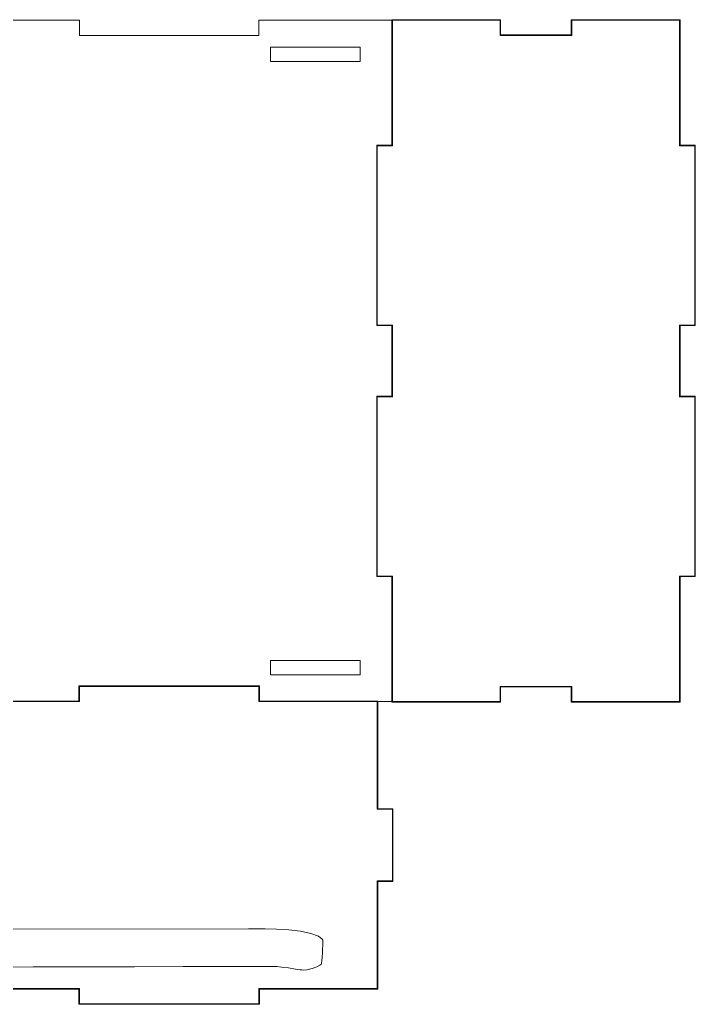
# Model space of a CAD drawing. Header units: millimetres. Extents: x -1378 to 3334, y -1176 to 661.
# Drawn here: x 622.8 to 905.2, y -658.9 to -247.1 of the extents above; entities that cross this region are included whole.
import ezdxf

# ---------------------------------------------------------------- set-up
doc = ezdxf.new("R2010")
doc.units = ezdxf.units.MM
doc.header["$MEASUREMENT"] = 0
doc.layers.add('Layer 1', color=7, linetype='Continuous')

msp = doc.modelspace()

# ---------------------------------------------------------------- linework, layer by layer
at = {"layer": 'Layer 1', "color": 153, "lineweight": 9}
for points in [[(778.3508, -299.5923), (778.3508, -299.5923), (778.3508, -247.0913), (778.3508, -247.0913)], [(778.3508, -247.0913), (778.3508, -247.0913), (823.8008, -247.0913), (823.8008, -247.0913)], [(823.8008, -247.0913), (823.8008, -247.0913), (823.8008, -253.4663), (823.8008, -253.4663)], [(853.3508, -253.4663), (853.3508, -253.4663), (853.3508, -247.0913), (853.3508, -247.0913)], [(853.3508, -247.0913), (853.3508, -247.0913), (898.8008, -247.0913), (898.8008, -247.0913)], [(898.8008, -247.0913), (898.8008, -247.0913), (898.8008, -299.5923), (898.8008, -299.5923)], [(475.2008, -247.3173), (475.2008, -247.3173), (647.7008, -247.3173), (647.7008, -247.3173)], [(475.2008, -247.3173), (475.2008, -247.3173), (647.7008, -247.3173), (647.7008, -247.3173)], [(647.7008, -247.3173), (647.7008, -247.3173), (647.7008, -253.6923), (647.7008, -253.6923)], [(647.7008, -247.3173), (647.7008, -247.3173), (647.7008, -253.6923), (647.7008, -253.6923)], [(722.7008, -253.6923), (722.7008, -253.6923), (722.7008, -247.3173), (722.7008, -247.3173)], [(722.7008, -247.3173), (722.7008, -247.3173), (778.5808, -247.3173), (778.5808, -247.3173)], [(722.7008, -253.6923), (722.7008, -253.6923), (722.7008, -247.3173), (722.7008, -247.3173)], [(722.7008, -247.3173), (722.7008, -247.3173), (778.5808, -247.3173), (778.5808, -247.3173)], [(778.5808, -247.3173), (778.5808, -247.3173), (778.5808, -299.8143), (778.5808, -299.8143)], [(778.5808, -247.3173), (778.5808, -247.3173), (778.5808, -299.8143), (778.5808, -299.8143)], [(823.5808, -247.3173), (823.5808, -247.3173), (778.5808, -247.3173), (778.5808, -247.3173)], [(778.5808, -247.3173), (778.5808, -247.3173), (778.5808, -299.8143), (778.5808, -299.8143)], [(823.5808, -247.3173), (823.5808, -247.3173), (778.5808, -247.3173), (778.5808, -247.3173)], [(778.5808, -247.3173), (778.5808, -247.3173), (778.5808, -299.8143), (778.5808, -299.8143)], [(823.5808, -253.6923), (823.5808, -253.6923), (823.5808, -247.3173), (823.5808, -247.3173)], [(823.5808, -253.6923), (823.5808, -253.6923), (823.5808, -247.3173), (823.5808, -247.3173)], [(898.5808, -247.3173), (898.5808, -247.3173), (853.5808, -247.3173), (853.5808, -247.3173)], [(853.5808, -247.3173), (853.5808, -247.3173), (853.5808, -253.6923), (853.5808, -253.6923)], [(898.5808, -247.3173), (898.5808, -247.3173), (853.5808, -247.3173), (853.5808, -247.3173)], [(853.5808, -247.3173), (853.5808, -247.3173), (853.5808, -253.6923), (853.5808, -253.6923)], [(898.5808, -299.8183), (898.5808, -299.8183), (898.5808, -247.3173), (898.5808, -247.3173)], [(898.5808, -299.8183), (898.5808, -299.8183), (898.5808, -247.3173), (898.5808, -247.3173)], [(647.7008, -253.6923), (647.7008, -253.6923), (722.7008, -253.6923), (722.7008, -253.6923)], [(647.7008, -253.6923), (647.7008, -253.6923), (722.7008, -253.6923), (722.7008, -253.6923)], [(853.5808, -253.6923), (853.5808, -253.6923), (823.5808, -253.6923), (823.5808, -253.6923)], [(853.5808, -253.6923), (853.5808, -253.6923), (823.5808, -253.6923), (823.5808, -253.6923)], [(823.8008, -253.4663), (823.8008, -253.4663), (853.3508, -253.4663), (853.3508, -253.4663)], [(727.5808, -258.5673), (727.5808, -258.5673), (765.0808, -258.5673), (765.0808, -258.5673)], [(727.5808, -264.5683), (727.5808, -264.5683), (727.5808, -258.5673), (727.5808, -258.5673)], [(727.5808, -258.5673), (727.5808, -258.5673), (765.0808, -258.5673), (765.0808, -258.5673)], [(727.5808, -264.5683), (727.5808, -264.5683), (727.5808, -258.5673), (727.5808, -258.5673)], [(765.0808, -258.5673), (765.0808, -258.5673), (765.0808, -264.5683), (765.0808, -264.5683)], [(765.0808, -258.5673), (765.0808, -258.5673), (765.0808, -264.5683), (765.0808, -264.5683)], [(765.0808, -264.5683), (765.0808, -264.5683), (727.5808, -264.5683), (727.5808, -264.5683)], [(765.0808, -264.5683), (765.0808, -264.5683), (727.5808, -264.5683), (727.5808, -264.5683)], [(771.9808, -375.0403), (771.9808, -375.0403), (771.9808, -299.5923), (771.9808, -299.5923)], [(771.9808, -299.5923), (771.9808, -299.5923), (778.3508, -299.5923), (778.3508, -299.5923)], [(778.5808, -299.8143), (778.5808, -299.8143), (772.2008, -299.8143), (772.2008, -299.8143)], [(772.2008, -299.8143), (772.2008, -299.8143), (772.2008, -374.8183), (772.2008, -374.8183)], [(778.5808, -299.8143), (778.5808, -299.8143), (772.2008, -299.8143), (772.2008, -299.8143)], [(772.2008, -299.8143), (772.2008, -299.8143), (772.2008, -374.8183), (772.2008, -374.8183)], [(778.5808, -299.8143), (778.5808, -299.8143), (772.2008, -299.8143), (772.2008, -299.8143)], [(772.2008, -299.8143), (772.2008, -299.8143), (772.2008, -374.8183), (772.2008, -374.8183)], [(778.5808, -299.8143), (778.5808, -299.8143), (772.2008, -299.8143), (772.2008, -299.8143)], [(772.2008, -299.8143), (772.2008, -299.8143), (772.2008, -374.8183), (772.2008, -374.8183)], [(904.9508, -299.8183), (904.9508, -299.8183), (898.5808, -299.8183), (898.5808, -299.8183)], [(904.9508, -299.8183), (904.9508, -299.8183), (898.5808, -299.8183), (898.5808, -299.8183)], [(898.8008, -299.5923), (898.8008, -299.5923), (905.1808, -299.5923), (905.1808, -299.5923)], [(904.9508, -374.8183), (904.9508, -374.8183), (904.9508, -299.8183), (904.9508, -299.8183)], [(904.9508, -374.8183), (904.9508, -374.8183), (904.9508, -299.8183), (904.9508, -299.8183)], [(905.1808, -299.5923), (905.1808, -299.5923), (905.1808, -375.0403), (905.1808, -375.0403)], [(778.3508, -375.0403), (778.3508, -375.0403), (771.9808, -375.0403), (771.9808, -375.0403)], [(772.2008, -374.8183), (772.2008, -374.8183), (778.5808, -374.8183), (778.5808, -374.8183)], [(772.2008, -374.8183), (772.2008, -374.8183), (778.5808, -374.8183), (778.5808, -374.8183)], [(772.2008, -374.8183), (772.2008, -374.8183), (778.5808, -374.8183), (778.5808, -374.8183)], [(772.2008, -374.8183), (772.2008, -374.8183), (778.5808, -374.8183), (778.5808, -374.8183)], [(778.3508, -404.5893), (778.3508, -404.5893), (778.3508, -375.0403), (778.3508, -375.0403)], [(778.5808, -374.8183), (778.5808, -374.8183), (778.5808, -404.8183), (778.5808, -404.8183)], [(778.5808, -374.8183), (778.5808, -374.8183), (778.5808, -404.8183), (778.5808, -404.8183)], [(778.5808, -374.8183), (778.5808, -374.8183), (778.5808, -404.8183), (778.5808, -404.8183)], [(778.5808, -374.8183), (778.5808, -374.8183), (778.5808, -404.8183), (778.5808, -404.8183)], [(898.5808, -404.8183), (898.5808, -404.8183), (898.5808, -374.8183), (898.5808, -374.8183)], [(898.5808, -374.8183), (898.5808, -374.8183), (904.9508, -374.8183), (904.9508, -374.8183)], [(898.5808, -404.8183), (898.5808, -404.8183), (898.5808, -374.8183), (898.5808, -374.8183)], [(898.5808, -374.8183), (898.5808, -374.8183), (904.9508, -374.8183), (904.9508, -374.8183)], [(905.1808, -375.0403), (905.1808, -375.0403), (898.8008, -375.0403), (898.8008, -375.0403)], [(898.8008, -375.0403), (898.8008, -375.0403), (898.8008, -404.5933), (898.8008, -404.5933)], [(771.9808, -480.0413), (771.9808, -480.0413), (771.9808, -404.5893), (771.9808, -404.5893)], [(771.9808, -404.5893), (771.9808, -404.5893), (778.3508, -404.5893), (778.3508, -404.5893)], [(773.4008, -404.8183), (773.4008, -404.8183), (772.2008, -404.8183), (772.2008, -404.8183)], [(772.2008, -404.8183), (772.2008, -404.8183), (772.2008, -479.8173), (772.2008, -479.8173)], [(773.4008, -404.8183), (773.4008, -404.8183), (772.2008, -404.8183), (772.2008, -404.8183)], [(772.2008, -404.8183), (772.2008, -404.8183), (772.2008, -479.8173), (772.2008, -479.8173)], [(778.5808, -404.8183), (778.5808, -404.8183), (772.2008, -404.8183), (772.2008, -404.8183)], [(772.2008, -404.8183), (772.2008, -404.8183), (772.2008, -479.8173), (772.2008, -479.8173)], [(778.5808, -404.8183), (778.5808, -404.8183), (772.2008, -404.8183), (772.2008, -404.8183)], [(772.2008, -404.8183), (772.2008, -404.8183), (772.2008, -479.8173), (772.2008, -479.8173)], [(776.9808, -404.8183), (776.9808, -404.8183), (773.4008, -404.8183), (773.4008, -404.8183)], [(776.9808, -404.8183), (776.9808, -404.8183), (773.4008, -404.8183), (773.4008, -404.8183)], [(778.5808, -404.8183), (778.5808, -404.8183), (776.9808, -404.8183), (776.9808, -404.8183)], [(778.5808, -404.8183), (778.5808, -404.8183), (776.9808, -404.8183), (776.9808, -404.8183)], [(902.7008, -404.8183), (902.7008, -404.8183), (898.5808, -404.8183), (898.5808, -404.8183)], [(902.7008, -404.8183), (902.7008, -404.8183), (898.5808, -404.8183), (898.5808, -404.8183)], [(898.8008, -404.5933), (898.8008, -404.5933), (905.1808, -404.5933), (905.1808, -404.5933)], [(904.9508, -404.8183), (904.9508, -404.8183), (902.7008, -404.8183), (902.7008, -404.8183)], [(904.9508, -404.8183), (904.9508, -404.8183), (902.7008, -404.8183), (902.7008, -404.8183)], [(904.9508, -479.8173), (904.9508, -479.8173), (904.9508, -404.8183), (904.9508, -404.8183)], [(904.9508, -479.8173), (904.9508, -479.8173), (904.9508, -404.8183), (904.9508, -404.8183)], [(905.1808, -404.5933), (905.1808, -404.5933), (905.1808, -480.0413), (905.1808, -480.0413)], [(778.3508, -480.0413), (778.3508, -480.0413), (771.9808, -480.0413), (771.9808, -480.0413)], [(772.2008, -479.8173), (772.2008, -479.8173), (778.5808, -479.8173), (778.5808, -479.8173)], [(772.2008, -479.8173), (772.2008, -479.8173), (778.5808, -479.8173), (778.5808, -479.8173)], [(772.2008, -479.8173), (772.2008, -479.8173), (778.5808, -479.8173), (778.5808, -479.8173)], [(772.2008, -479.8173), (772.2008, -479.8173), (778.5808, -479.8173), (778.5808, -479.8173)], [(778.3508, -532.5423), (778.3508, -532.5423), (778.3508, -480.0413), (778.3508, -480.0413)], [(778.5808, -479.8173), (778.5808, -479.8173), (778.5808, -532.3173), (778.5808, -532.3173)], [(778.5808, -479.8173), (778.5808, -479.8173), (778.5808, -532.3173), (778.5808, -532.3173)], [(778.5808, -479.8173), (778.5808, -479.8173), (778.5808, -532.3173), (778.5808, -532.3173)], [(778.5808, -479.8173), (778.5808, -479.8173), (778.5808, -532.3173), (778.5808, -532.3173)], [(898.5808, -532.3173), (898.5808, -532.3173), (898.5808, -479.8173), (898.5808, -479.8173)], [(898.5808, -479.8173), (898.5808, -479.8173), (904.9508, -479.8173), (904.9508, -479.8173)], [(898.5808, -532.3173), (898.5808, -532.3173), (898.5808, -479.8173), (898.5808, -479.8173)], [(898.5808, -479.8173), (898.5808, -479.8173), (904.9508, -479.8173), (904.9508, -479.8173)], [(898.8008, -480.0413), (898.8008, -480.0413), (898.8008, -532.5423), (898.8008, -532.5423)], [(905.1808, -480.0413), (905.1808, -480.0413), (898.8008, -480.0413), (898.8008, -480.0413)], [(727.5808, -515.0673), (727.5808, -515.0673), (765.0808, -515.0673), (765.0808, -515.0673)], [(727.5808, -521.0673), (727.5808, -521.0673), (727.5808, -515.0673), (727.5808, -515.0673)], [(727.5808, -515.0673), (727.5808, -515.0673), (765.0808, -515.0673), (765.0808, -515.0673)], [(727.5808, -521.0673), (727.5808, -521.0673), (727.5808, -515.0673), (727.5808, -515.0673)], [(765.0808, -515.0673), (765.0808, -515.0673), (765.0808, -521.0673), (765.0808, -521.0673)], [(765.0808, -515.0673), (765.0808, -515.0673), (765.0808, -521.0673), (765.0808, -521.0673)], [(765.0808, -521.0673), (765.0808, -521.0673), (727.5808, -521.0673), (727.5808, -521.0673)], [(765.0808, -521.0673), (765.0808, -521.0673), (727.5808, -521.0673), (727.5808, -521.0673)], [(647.4808, -532.0913), (647.4808, -532.0913), (647.4808, -525.7163), (647.4808, -525.7163)], [(647.4808, -525.7163), (647.4808, -525.7163), (722.9308, -525.7163), (722.9308, -525.7163)], [(647.7008, -532.3173), (647.7008, -532.3173), (647.7008, -525.9413), (647.7008, -525.9413)], [(647.7008, -525.9413), (647.7008, -525.9413), (722.7008, -525.9413), (722.7008, -525.9413)], [(647.7008, -532.3173), (647.7008, -532.3173), (647.7008, -525.9413), (647.7008, -525.9413)], [(647.7008, -525.9413), (647.7008, -525.9413), (722.7008, -525.9413), (722.7008, -525.9413)], [(722.7008, -525.9413), (722.7008, -525.9413), (647.7008, -525.9413), (647.7008, -525.9413)], [(647.7008, -525.9413), (647.7008, -525.9413), (647.7008, -532.3173), (647.7008, -532.3173)], [(722.7008, -525.9413), (722.7008, -525.9413), (647.7008, -525.9413), (647.7008, -525.9413)], [(647.7008, -525.9413), (647.7008, -525.9413), (647.7008, -532.3173), (647.7008, -532.3173)], [(722.7008, -525.9413), (722.7008, -525.9413), (722.7008, -532.3173), (722.7008, -532.3173)], [(722.7008, -525.9413), (722.7008, -525.9413), (722.7008, -532.3173), (722.7008, -532.3173)], [(722.7008, -532.3173), (722.7008, -532.3173), (722.7008, -525.9413), (722.7008, -525.9413)], [(722.7008, -532.3173), (722.7008, -532.3173), (722.7008, -525.9413), (722.7008, -525.9413)], [(722.9308, -525.7163), (722.9308, -525.7163), (722.9308, -532.0913), (722.9308, -532.0913)], [(823.5808, -532.3173), (823.5808, -532.3173), (823.5808, -525.9413), (823.5808, -525.9413)], [(823.5808, -525.9413), (823.5808, -525.9413), (853.5808, -525.9413), (853.5808, -525.9413)], [(823.5808, -532.3173), (823.5808, -532.3173), (823.5808, -525.9413), (823.5808, -525.9413)], [(823.5808, -525.9413), (823.5808, -525.9413), (853.5808, -525.9413), (853.5808, -525.9413)], [(853.3508, -526.1673), (853.3508, -526.1673), (823.8008, -526.1673), (823.8008, -526.1673)], [(823.8008, -526.1673), (823.8008, -526.1673), (823.8008, -532.5423), (823.8008, -532.5423)], [(853.3508, -532.5423), (853.3508, -532.5423), (853.3508, -526.1673), (853.3508, -526.1673)], [(853.5808, -525.9413), (853.5808, -525.9413), (853.5808, -532.3173), (853.5808, -532.3173)], [(853.5808, -525.9413), (853.5808, -525.9413), (853.5808, -532.3173), (853.5808, -532.3173)], [(475.2008, -532.3173), (475.2008, -532.3173), (647.7008, -532.3173), (647.7008, -532.3173)], [(475.2008, -532.3173), (475.2008, -532.3173), (647.7008, -532.3173), (647.7008, -532.3173)], [(647.7008, -532.3173), (647.7008, -532.3173), (475.2008, -532.3173), (475.2008, -532.3173)], [(647.7008, -532.3173), (647.7008, -532.3173), (475.2008, -532.3173), (475.2008, -532.3173)], [(475.4308, -532.0913), (475.4308, -532.0913), (647.4808, -532.0913), (647.4808, -532.0913)], [(722.7008, -532.3173), (722.7008, -532.3173), (772.2008, -532.3173), (772.2008, -532.3173)], [(722.7008, -532.3173), (722.7008, -532.3173), (772.2008, -532.3173), (772.2008, -532.3173)], [(778.5808, -532.3173), (778.5808, -532.3173), (722.7008, -532.3173), (722.7008, -532.3173)], [(778.5808, -532.3173), (778.5808, -532.3173), (722.7008, -532.3173), (722.7008, -532.3173)], [(722.9308, -532.0913), (722.9308, -532.0913), (772.4308, -532.0913), (772.4308, -532.0913)], [(772.2008, -532.3173), (772.2008, -532.3173), (772.2008, -577.3173), (772.2008, -577.3173)], [(772.2008, -532.3173), (772.2008, -532.3173), (772.2008, -577.3173), (772.2008, -577.3173)], [(772.4308, -532.0913), (772.4308, -532.0913), (772.4308, -577.0913), (772.4308, -577.0913)], [(823.8008, -532.5423), (823.8008, -532.5423), (778.3508, -532.5423), (778.3508, -532.5423)], [(778.5808, -532.3173), (778.5808, -532.3173), (823.5808, -532.3173), (823.5808, -532.3173)], [(778.5808, -532.3173), (778.5808, -532.3173), (823.5808, -532.3173), (823.5808, -532.3173)], [(898.8008, -532.5423), (898.8008, -532.5423), (853.3508, -532.5423), (853.3508, -532.5423)], [(853.5808, -532.3173), (853.5808, -532.3173), (898.5808, -532.3173), (898.5808, -532.3173)], [(853.5808, -532.3173), (853.5808, -532.3173), (898.5808, -532.3173), (898.5808, -532.3173)], [(772.2008, -577.3173), (772.2008, -577.3173), (778.5808, -577.3173), (778.5808, -577.3173)], [(772.2008, -577.3173), (772.2008, -577.3173), (778.5808, -577.3173), (778.5808, -577.3173)], [(772.4308, -577.0913), (772.4308, -577.0913), (778.8008, -577.0913), (778.8008, -577.0913)], [(778.5808, -577.3173), (778.5808, -577.3173), (778.5808, -607.3173), (778.5808, -607.3173)], [(778.5808, -577.3173), (778.5808, -577.3173), (778.5808, -607.3173), (778.5808, -607.3173)], [(778.8008, -577.0913), (778.8008, -577.0913), (778.8008, -607.5413), (778.8008, -607.5413)], [(778.5808, -607.3173), (778.5808, -607.3173), (772.2008, -607.3173), (772.2008, -607.3173)], [(772.2008, -607.3173), (772.2008, -607.3173), (772.2008, -652.3173), (772.2008, -652.3173)], [(778.5808, -607.3173), (778.5808, -607.3173), (772.2008, -607.3173), (772.2008, -607.3173)], [(772.2008, -607.3173), (772.2008, -607.3173), (772.2008, -652.3173), (772.2008, -652.3173)], [(778.8008, -607.5413), (778.8008, -607.5413), (772.4308, -607.5413), (772.4308, -607.5413)], [(772.4308, -607.5413), (772.4308, -607.5413), (772.4308, -652.5413), (772.4308, -652.5413)], [(718.3708, -627.2943), (718.3708, -627.2943), (410.4408, -627.5223), (410.4408, -627.5223)], [(719.0908, -627.2933), (719.0908, -627.2933), (718.3708, -627.2943), (718.3708, -627.2943)], [(721.2708, -627.2933), (721.2708, -627.2933), (719.0908, -627.2933), (719.0908, -627.2933)], [(725.3508, -627.3353), (725.3508, -627.3353), (721.2708, -627.2933), (721.2708, -627.2933)], [(730.1708, -627.4893), (730.1708, -627.4893), (725.3508, -627.3353), (725.3508, -627.3353)], [(735.2708, -627.8123), (735.2708, -627.8123), (730.1708, -627.4893), (730.1708, -627.4893)], [(740.2008, -628.3743), (740.2008, -628.3743), (735.2708, -627.8123), (735.2708, -627.8123)], [(744.5108, -629.2393), (744.5108, -629.2393), (740.2008, -628.3743), (740.2008, -628.3743)], [(747.7308, -630.4683), (747.7308, -630.4683), (744.5108, -629.2393), (744.5108, -629.2393)], [(749.2208, -631.6233), (749.2208, -631.6233), (747.7308, -630.4683), (747.7308, -630.4683)], [(749.4308, -632.1273), (749.4308, -632.1273), (749.2208, -631.6233), (749.2208, -631.6233)], [(749.4208, -634.2303), (749.4208, -634.2303), (749.4308, -632.9433), (749.4308, -632.9433)], [(749.4308, -632.3313), (749.4308, -632.3313), (749.4308, -632.1273), (749.4308, -632.1273)], [(749.4308, -632.9433), (749.4308, -632.9433), (749.4308, -632.3313), (749.4308, -632.3313)], [(749.2608, -639.2143), (749.2608, -639.2143), (749.3508, -637.5363), (749.3508, -637.5363)], [(749.3508, -637.5363), (749.3508, -637.5363), (749.4008, -635.8173), (749.4008, -635.8173)], [(749.4008, -635.8173), (749.4008, -635.8173), (749.4208, -634.2303), (749.4208, -634.2303)], [(748.2608, -642.5853), (748.2608, -642.5853), (748.6508, -642.3233), (748.6508, -642.3233)], [(748.6508, -642.3233), (748.6508, -642.3233), (748.7608, -642.2473), (748.7608, -642.2473)], [(748.7608, -642.2473), (748.7608, -642.2473), (748.9208, -641.7773), (748.9208, -641.7773)], [(748.9208, -641.7773), (748.9208, -641.7773), (749.1208, -640.6863), (749.1208, -640.6863)], [(749.1208, -640.6863), (749.1208, -640.6863), (749.2608, -639.2143), (749.2608, -639.2143)], [(606.5608, -643.3803), (606.5608, -643.3803), (628.3208, -643.3033), (628.3208, -643.3033)], [(628.3208, -643.3033), (628.3208, -643.3033), (649.7408, -643.2353), (649.7408, -643.2353)], [(649.7408, -643.2353), (649.7408, -643.2353), (670.7108, -643.1823), (670.7108, -643.1823)], [(670.7108, -643.1823), (670.7108, -643.1823), (691.1108, -643.1473), (691.1108, -643.1473)], [(691.1108, -643.1473), (691.1108, -643.1473), (710.8108, -643.1393), (710.8108, -643.1393)], [(710.8108, -643.1393), (710.8108, -643.1393), (724.9908, -643.1503), (724.9908, -643.1503)], [(724.9908, -643.1503), (724.9908, -643.1503), (729.7108, -643.1603), (729.7108, -643.1603)], [(729.7108, -643.1603), (729.7108, -643.1603), (730.3408, -643.1603), (730.3408, -643.1603)], [(730.3408, -643.1603), (730.3408, -643.1603), (732.2308, -643.3293), (732.2308, -643.3293)], [(732.2308, -643.3293), (732.2308, -643.3293), (735.1108, -643.7243), (735.1108, -643.7243)], [(735.1108, -643.7243), (735.1108, -643.7243), (738.0408, -644.1883), (738.0408, -644.1883)], [(738.0408, -644.1883), (738.0408, -644.1883), (740.0408, -644.4853), (740.0408, -644.4853)], [(740.0408, -644.4853), (740.0408, -644.4853), (740.7208, -644.5593), (740.7208, -644.5593)], [(740.7208, -644.5593), (740.7208, -644.5593), (741.2308, -644.6043), (741.2308, -644.6043)], [(741.2308, -644.6043), (741.2308, -644.6043), (742.7908, -644.4783), (742.7908, -644.4783)], [(742.7908, -644.4783), (742.7908, -644.4783), (744.9708, -643.9893), (744.9708, -643.9893)], [(744.9708, -643.9893), (744.9708, -643.9893), (747.0008, -643.2243), (747.0008, -643.2243)], [(747.0008, -643.2243), (747.0008, -643.2243), (748.2608, -642.5853), (748.2608, -642.5853)], [(647.7008, -652.3173), (647.7008, -652.3173), (475.2008, -652.3173), (475.2008, -652.3173)], [(647.7008, -652.3173), (647.7008, -652.3173), (475.2008, -652.3173), (475.2008, -652.3173)], [(647.4808, -652.5413), (647.4808, -652.5413), (475.4308, -652.5413), (475.4308, -652.5413)], [(647.4808, -658.9163), (647.4808, -658.9163), (647.4808, -652.5413), (647.4808, -652.5413)], [(647.7008, -658.6913), (647.7008, -658.6913), (647.7008, -652.3173), (647.7008, -652.3173)], [(647.7008, -658.6913), (647.7008, -658.6913), (647.7008, -652.3173), (647.7008, -652.3173)], [(722.7008, -652.3173), (722.7008, -652.3173), (722.7008, -658.6913), (722.7008, -658.6913)], [(772.2008, -652.3173), (772.2008, -652.3173), (722.7008, -652.3173), (722.7008, -652.3173)], [(722.7008, -652.3173), (722.7008, -652.3173), (722.7008, -658.6913), (722.7008, -658.6913)], [(772.2008, -652.3173), (772.2008, -652.3173), (722.7008, -652.3173), (722.7008, -652.3173)], [(722.9308, -652.5413), (722.9308, -652.5413), (722.9308, -658.9163), (722.9308, -658.9163)], [(772.4308, -652.5413), (772.4308, -652.5413), (722.9308, -652.5413), (722.9308, -652.5413)], [(722.9308, -658.9163), (722.9308, -658.9163), (647.4808, -658.9163), (647.4808, -658.9163)], [(722.7008, -658.6913), (722.7008, -658.6913), (647.7008, -658.6913), (647.7008, -658.6913)], [(722.7008, -658.6913), (722.7008, -658.6913), (647.7008, -658.6913), (647.7008, -658.6913)]]:
    msp.add_open_spline(points, degree=3, dxfattribs=at)
at = {"layer": 'Layer 1', "color": 222, "lineweight": 9}
for points in [[(778.3508, -299.5923), (778.3508, -299.5923), (778.3508, -247.0913), (778.3508, -247.0913)], [(778.3508, -247.0913), (778.3508, -247.0913), (823.8008, -247.0913), (823.8008, -247.0913)], [(823.8008, -247.0913), (823.8008, -247.0913), (823.8008, -253.4663), (823.8008, -253.4663)], [(853.3508, -253.4663), (853.3508, -253.4663), (853.3508, -247.0913), (853.3508, -247.0913)], [(853.3508, -247.0913), (853.3508, -247.0913), (898.8008, -247.0913), (898.8008, -247.0913)], [(898.8008, -247.0913), (898.8008, -247.0913), (898.8008, -299.5923), (898.8008, -299.5923)], [(823.8008, -253.4663), (823.8008, -253.4663), (853.3508, -253.4663), (853.3508, -253.4663)], [(771.9808, -375.0403), (771.9808, -375.0403), (771.9808, -299.5923), (771.9808, -299.5923)], [(771.9808, -299.5923), (771.9808, -299.5923), (778.3508, -299.5923), (778.3508, -299.5923)], [(898.8008, -299.5923), (898.8008, -299.5923), (905.1808, -299.5923), (905.1808, -299.5923)], [(905.1808, -299.5923), (905.1808, -299.5923), (905.1808, -375.0403), (905.1808, -375.0403)], [(778.3508, -375.0403), (778.3508, -375.0403), (771.9808, -375.0403), (771.9808, -375.0403)], [(778.3508, -404.5893), (778.3508, -404.5893), (778.3508, -375.0403), (778.3508, -375.0403)], [(905.1808, -375.0403), (905.1808, -375.0403), (898.8008, -375.0403), (898.8008, -375.0403)], [(898.8008, -375.0403), (898.8008, -375.0403), (898.8008, -404.5933), (898.8008, -404.5933)], [(771.9808, -480.0413), (771.9808, -480.0413), (771.9808, -404.5893), (771.9808, -404.5893)], [(771.9808, -404.5893), (771.9808, -404.5893), (778.3508, -404.5893), (778.3508, -404.5893)], [(898.8008, -404.5933), (898.8008, -404.5933), (905.1808, -404.5933), (905.1808, -404.5933)], [(905.1808, -404.5933), (905.1808, -404.5933), (905.1808, -480.0413), (905.1808, -480.0413)], [(778.3508, -480.0413), (778.3508, -480.0413), (771.9808, -480.0413), (771.9808, -480.0413)], [(778.3508, -532.5423), (778.3508, -532.5423), (778.3508, -480.0413), (778.3508, -480.0413)], [(898.8008, -480.0413), (898.8008, -480.0413), (898.8008, -532.5423), (898.8008, -532.5423)], [(905.1808, -480.0413), (905.1808, -480.0413), (898.8008, -480.0413), (898.8008, -480.0413)], [(647.4808, -532.0913), (647.4808, -532.0913), (647.4808, -525.7163), (647.4808, -525.7163)], [(647.4808, -525.7163), (647.4808, -525.7163), (722.9308, -525.7163), (722.9308, -525.7163)], [(722.9308, -525.7163), (722.9308, -525.7163), (722.9308, -532.0913), (722.9308, -532.0913)], [(853.3508, -526.1673), (853.3508, -526.1673), (823.8008, -526.1673), (823.8008, -526.1673)], [(823.8008, -526.1673), (823.8008, -526.1673), (823.8008, -532.5423), (823.8008, -532.5423)], [(853.3508, -532.5423), (853.3508, -532.5423), (853.3508, -526.1673), (853.3508, -526.1673)], [(475.4308, -532.0913), (475.4308, -532.0913), (647.4808, -532.0913), (647.4808, -532.0913)], [(722.9308, -532.0913), (722.9308, -532.0913), (772.4308, -532.0913), (772.4308, -532.0913)], [(772.4308, -532.0913), (772.4308, -532.0913), (772.4308, -577.0913), (772.4308, -577.0913)], [(823.8008, -532.5423), (823.8008, -532.5423), (778.3508, -532.5423), (778.3508, -532.5423)], [(898.8008, -532.5423), (898.8008, -532.5423), (853.3508, -532.5423), (853.3508, -532.5423)], [(772.4308, -577.0913), (772.4308, -577.0913), (778.8008, -577.0913), (778.8008, -577.0913)], [(778.8008, -577.0913), (778.8008, -577.0913), (778.8008, -607.5413), (778.8008, -607.5413)], [(778.8008, -607.5413), (778.8008, -607.5413), (772.4308, -607.5413), (772.4308, -607.5413)], [(772.4308, -607.5413), (772.4308, -607.5413), (772.4308, -652.5413), (772.4308, -652.5413)], [(647.4808, -652.5413), (647.4808, -652.5413), (475.4308, -652.5413), (475.4308, -652.5413)], [(647.4808, -658.9163), (647.4808, -658.9163), (647.4808, -652.5413), (647.4808, -652.5413)], [(722.9308, -652.5413), (722.9308, -652.5413), (722.9308, -658.9163), (722.9308, -658.9163)], [(772.4308, -652.5413), (772.4308, -652.5413), (722.9308, -652.5413), (722.9308, -652.5413)], [(722.9308, -658.9163), (722.9308, -658.9163), (647.4808, -658.9163), (647.4808, -658.9163)]]:
    msp.add_open_spline(points, degree=3, dxfattribs=at)

doc.saveas('drawing.dxf')
